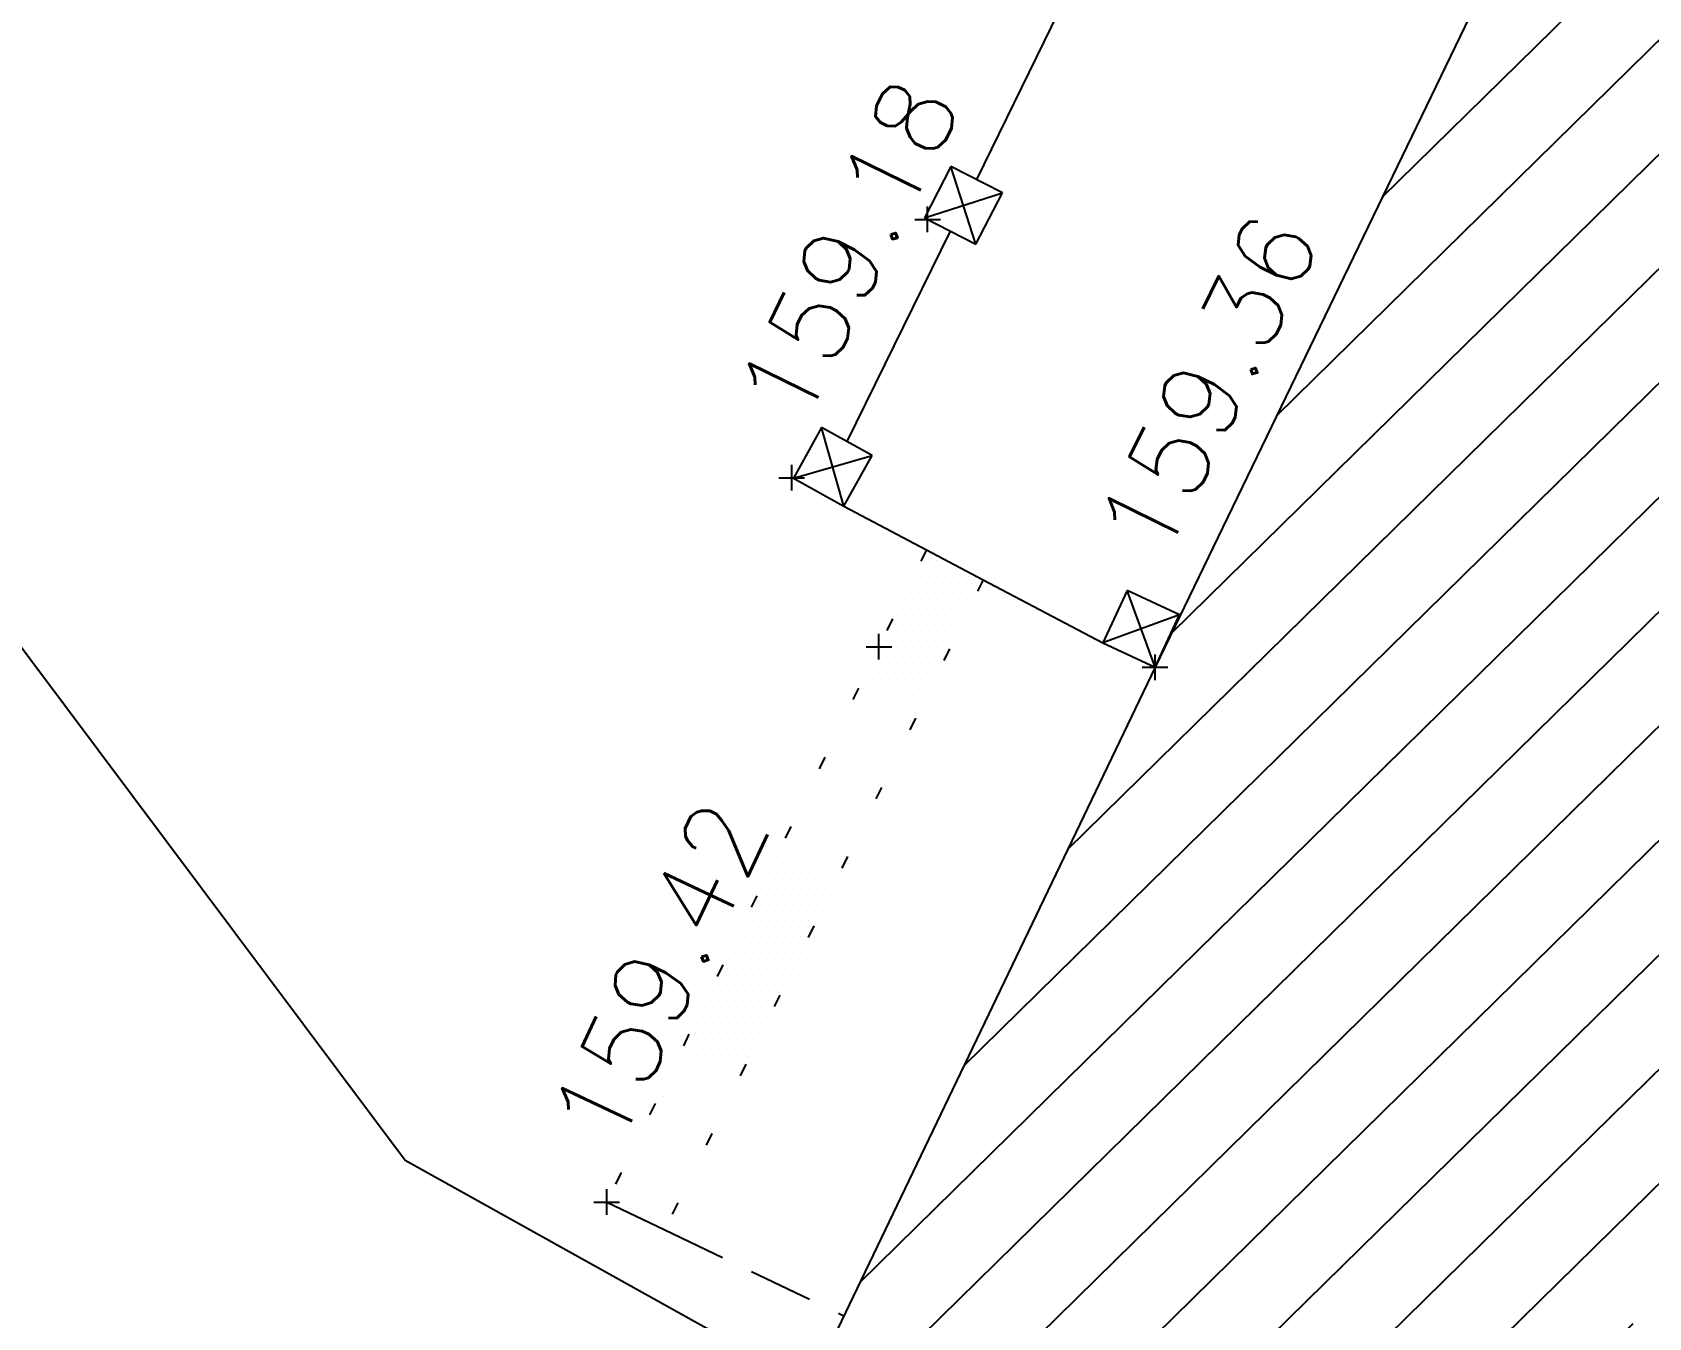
# Model space of a CAD drawing. Header units: metres. Extents: x 1633075 to 1634601, y 8175308 to 8177203.
# Drawn here: x 1633241.53 to 1633254.1, y 8175381.26 to 8175391.26 of the extents above; entities that cross this region are included whole.
import ezdxf

# ---------------------------------------------------------------- set-up
doc = ezdxf.new("R2010")
doc.units = ezdxf.units.M
doc.header["$LTSCALE"] = 2
doc.header["$PDMODE"] = 2
doc.header["$PDSIZE"] = 0.1
for name, pattern in [('CACHE', [0.375, 0.25, -0.125]), ('CONTINU', [0]), ('POINTILLE', [0.25, 0, -0.25])]:
    doc.linetypes.add(name, pattern=pattern)
for name, color, linetype in [('C15785 - BATI', 5, 'Continuous'), ('C15785 - HACHURES', 42, 'Continuous'), ('C15785 - POINT 2D', 7, 'Continuous'), ('C15785 - RECO-GÉN', 5, 'Continuous'), ('C15785 - TOPO', 7, 'CONTINU'), ('C15785 - VOIES', 4, 'CACHE'), ('C15785 - Z', 7, 'Continuous')]:
    doc.layers.add(name, color=color, linetype=linetype)
doc.styles.add('SIMPLEX', font='simplex_.ttf', dxfattribs={"height": 0.6})

# ---------------------------------------------------------------- blocks, each defined once
blk = doc.blocks.new('*X50')
at = {"color": 0}
for p, q in [((582008.4375, 119422.625), (582008.4375, 119422.625)), ((582008.5, 119422.625), (582008.5, 119422.625)), ((582008.5625, 119422.625), (582008.5625, 119422.625)), ((582008.375, 119422.5), (582008.375, 119422.5)), ((582008.40625, 119422.5625), (582008.40625, 119422.5625)), ((582008.4375, 119422.5), (582008.4375, 119422.5)), ((582008.46875, 119422.5625), (582008.46875, 119422.5625)), ((582008.5, 119422.5), (582008.5, 119422.5)), ((582008.53125, 119422.5625), (582008.53125, 119422.5625)), ((582008.5625, 119422.5), (582008.5625, 119422.5)), ((582008.59375, 119422.5625), (582008.59375, 119422.5625)), ((582008.625, 119422.5), (582008.625, 119422.5)), ((582008.65625, 119422.5625), (582008.65625, 119422.5625)), ((582008.6875, 119422.5), (582008.6875, 119422.5)), ((582008.75, 119422.5), (582008.75, 119422.5)), ((582008.8125, 119422.5), (582008.8125, 119422.5)), ((582008.3125, 119422.375), (582008.3125, 119422.375)), ((582008.34375, 119422.4375), (582008.34375, 119422.4375)), ((582008.375, 119422.375), (582008.375, 119422.375)), ((582008.40625, 119422.4375), (582008.40625, 119422.4375)), ((582008.4375, 119422.375), (582008.4375, 119422.375)), ((582008.46875, 119422.4375), (582008.46875, 119422.4375)), ((582008.5, 119422.375), (582008.5, 119422.375)), ((582008.53125, 119422.4375), (582008.53125, 119422.4375)), ((582008.5625, 119422.375), (582008.5625, 119422.375)), ((582008.59375, 119422.4375), (582008.59375, 119422.4375)), ((582008.625, 119422.375), (582008.625, 119422.375)), ((582008.65625, 119422.4375), (582008.65625, 119422.4375)), ((582008.6875, 119422.375), (582008.6875, 119422.375)), ((582008.71875, 119422.4375), (582008.71875, 119422.4375)), ((582008.75, 119422.375), (582008.75, 119422.375)), ((582008.78125, 119422.4375), (582008.78125, 119422.4375)), ((582008.8125, 119422.375), (582008.8125, 119422.375)), ((582008.84375, 119422.4375), (582008.84375, 119422.4375)), ((582008.25, 119422.25), (582008.25, 119422.25)), ((582008.28125, 119422.3125), (582008.28125, 119422.3125)), ((582008.3125, 119422.25), (582008.3125, 119422.25)), ((582008.34375, 119422.3125), (582008.34375, 119422.3125)), ((582008.375, 119422.25), (582008.375, 119422.25)), ((582008.40625, 119422.3125), (582008.40625, 119422.3125)), ((582008.4375, 119422.25), (582008.4375, 119422.25)), ((582008.46875, 119422.3125), (582008.46875, 119422.3125)), ((582008.5, 119422.25), (582008.5, 119422.25)), ((582008.53125, 119422.3125), (582008.53125, 119422.3125)), ((582008.5625, 119422.25), (582008.5625, 119422.25)), ((582008.59375, 119422.3125), (582008.59375, 119422.3125)), ((582008.625, 119422.25), (582008.625, 119422.25)), ((582008.65625, 119422.3125), (582008.65625, 119422.3125)), ((582008.6875, 119422.25), (582008.6875, 119422.25)), ((582008.71875, 119422.3125), (582008.71875, 119422.3125)), ((582008.75, 119422.25), (582008.75, 119422.25)), ((582008.78125, 119422.3125), (582008.78125, 119422.3125)), ((582008.1875, 119422.125), (582008.1875, 119422.125)), ((582008.21875, 119422.1875), (582008.21875, 119422.1875)), ((582008.25, 119422.125), (582008.25, 119422.125)), ((582008.28125, 119422.1875), (582008.28125, 119422.1875)), ((582008.3125, 119422.125), (582008.3125, 119422.125)), ((582008.34375, 119422.1875), (582008.34375, 119422.1875)), ((582008.375, 119422.125), (582008.375, 119422.125)), ((582008.40625, 119422.1875), (582008.40625, 119422.1875)), ((582008.4375, 119422.125), (582008.4375, 119422.125)), ((582008.46875, 119422.1875), (582008.46875, 119422.1875)), ((582008.5, 119422.125), (582008.5, 119422.125)), ((582008.53125, 119422.1875), (582008.53125, 119422.1875)), ((582008.5625, 119422.125), (582008.5625, 119422.125)), ((582008.59375, 119422.1875), (582008.59375, 119422.1875)), ((582008.625, 119422.125), (582008.625, 119422.125)), ((582008.65625, 119422.1875), (582008.65625, 119422.1875)), ((582008.6875, 119422.125), (582008.6875, 119422.125)), ((582008.71875, 119422.1875), (582008.71875, 119422.1875)), ((582008.125, 119422), (582008.125, 119422)), ((582008.15625, 119422.0625), (582008.15625, 119422.0625)), ((582008.1875, 119422), (582008.1875, 119422)), ((582008.21875, 119422.0625), (582008.21875, 119422.0625)), ((582008.25, 119422), (582008.25, 119422)), ((582008.28125, 119422.0625), (582008.28125, 119422.0625)), ((582008.3125, 119422), (582008.3125, 119422)), ((582008.34375, 119422.0625), (582008.34375, 119422.0625)), ((582008.375, 119422), (582008.375, 119422)), ((582008.40625, 119422.0625), (582008.40625, 119422.0625)), ((582008.4375, 119422), (582008.4375, 119422)), ((582008.46875, 119422.0625), (582008.46875, 119422.0625)), ((582008.5, 119422), (582008.5, 119422)), ((582008.53125, 119422.0625), (582008.53125, 119422.0625)), ((582008.5625, 119422), (582008.5625, 119422)), ((582008.59375, 119422.0625), (582008.59375, 119422.0625)), ((582008.625, 119422), (582008.625, 119422)), ((582008.65625, 119422.0625), (582008.65625, 119422.0625)), ((582008.0625, 119421.875), (582008.0625, 119421.875)), ((582008.09375, 119421.9375), (582008.09375, 119421.9375)), ((582008.125, 119421.875), (582008.125, 119421.875)), ((582008.15625, 119421.9375), (582008.15625, 119421.9375)), ((582008.1875, 119421.875), (582008.1875, 119421.875)), ((582008.21875, 119421.9375), (582008.21875, 119421.9375)), ((582008.25, 119421.875), (582008.25, 119421.875)), ((582008.28125, 119421.9375), (582008.28125, 119421.9375)), ((582008.3125, 119421.875), (582008.3125, 119421.875)), ((582008.34375, 119421.9375), (582008.34375, 119421.9375)), ((582008.375, 119421.875), (582008.375, 119421.875)), ((582008.40625, 119421.9375), (582008.40625, 119421.9375)), ((582008.4375, 119421.875), (582008.4375, 119421.875)), ((582008.46875, 119421.9375), (582008.46875, 119421.9375)), ((582008.5, 119421.875), (582008.5, 119421.875)), ((582008.53125, 119421.9375), (582008.53125, 119421.9375)), ((582008.5625, 119421.875), (582008.5625, 119421.875)), ((582008.59375, 119421.9375), (582008.59375, 119421.9375)), ((582008, 119421.75), (582008, 119421.75)), ((582008.03125, 119421.8125), (582008.03125, 119421.8125)), ((582008.0625, 119421.75), (582008.0625, 119421.75)), ((582008.09375, 119421.8125), (582008.09375, 119421.8125)), ((582008.125, 119421.75), (582008.125, 119421.75)), ((582008.15625, 119421.8125), (582008.15625, 119421.8125)), ((582008.1875, 119421.75), (582008.1875, 119421.75)), ((582008.21875, 119421.8125), (582008.21875, 119421.8125)), ((582008.25, 119421.75), (582008.25, 119421.75)), ((582008.28125, 119421.8125), (582008.28125, 119421.8125)), ((582008.3125, 119421.75), (582008.3125, 119421.75)), ((582008.34375, 119421.8125), (582008.34375, 119421.8125)), ((582008.375, 119421.75), (582008.375, 119421.75)), ((582008.40625, 119421.8125), (582008.40625, 119421.8125)), ((582008.4375, 119421.75), (582008.4375, 119421.75)), ((582008.46875, 119421.8125), (582008.46875, 119421.8125)), ((582008.5, 119421.75), (582008.5, 119421.75)), ((582008.53125, 119421.8125), (582008.53125, 119421.8125)), ((582007.9375, 119421.625), (582007.9375, 119421.625)), ((582007.96875, 119421.6875), (582007.96875, 119421.6875)), ((582008, 119421.625), (582008, 119421.625)), ((582008.03125, 119421.6875), (582008.03125, 119421.6875)), ((582008.0625, 119421.625), (582008.0625, 119421.625)), ((582008.09375, 119421.6875), (582008.09375, 119421.6875)), ((582008.125, 119421.625), (582008.125, 119421.625)), ((582008.15625, 119421.6875), (582008.15625, 119421.6875)), ((582008.1875, 119421.625), (582008.1875, 119421.625)), ((582008.21875, 119421.6875), (582008.21875, 119421.6875)), ((582008.25, 119421.625), (582008.25, 119421.625)), ((582008.28125, 119421.6875), (582008.28125, 119421.6875)), ((582008.3125, 119421.625), (582008.3125, 119421.625)), ((582008.34375, 119421.6875), (582008.34375, 119421.6875)), ((582008.375, 119421.625), (582008.375, 119421.625)), ((582008.40625, 119421.6875), (582008.40625, 119421.6875)), ((582008.4375, 119421.625), (582008.4375, 119421.625)), ((582008.46875, 119421.6875), (582008.46875, 119421.6875)), ((582007.875, 119421.5), (582007.875, 119421.5)), ((582007.90625, 119421.5625), (582007.90625, 119421.5625)), ((582007.9375, 119421.5), (582007.9375, 119421.5)), ((582007.96875, 119421.5625), (582007.96875, 119421.5625)), ((582008, 119421.5), (582008, 119421.5)), ((582008.03125, 119421.5625), (582008.03125, 119421.5625)), ((582008.0625, 119421.5), (582008.0625, 119421.5)), ((582008.09375, 119421.5625), (582008.09375, 119421.5625)), ((582008.125, 119421.5), (582008.125, 119421.5)), ((582008.15625, 119421.5625), (582008.15625, 119421.5625)), ((582008.1875, 119421.5), (582008.1875, 119421.5)), ((582008.21875, 119421.5625), (582008.21875, 119421.5625)), ((582008.25, 119421.5), (582008.25, 119421.5)), ((582008.28125, 119421.5625), (582008.28125, 119421.5625)), ((582008.3125, 119421.5), (582008.3125, 119421.5)), ((582008.34375, 119421.5625), (582008.34375, 119421.5625)), ((582008.375, 119421.5), (582008.375, 119421.5)), ((582008.40625, 119421.5625), (582008.40625, 119421.5625)), ((582007.8125, 119421.375), (582007.8125, 119421.375)), ((582007.84375, 119421.4375), (582007.84375, 119421.4375)), ((582007.875, 119421.375), (582007.875, 119421.375)), ((582007.90625, 119421.4375), (582007.90625, 119421.4375)), ((582007.9375, 119421.375), (582007.9375, 119421.375)), ((582007.96875, 119421.4375), (582007.96875, 119421.4375)), ((582008, 119421.375), (582008, 119421.375)), ((582008.03125, 119421.4375), (582008.03125, 119421.4375)), ((582008.0625, 119421.375), (582008.0625, 119421.375)), ((582008.09375, 119421.4375), (582008.09375, 119421.4375)), ((582008.125, 119421.375), (582008.125, 119421.375)), ((582008.15625, 119421.4375), (582008.15625, 119421.4375)), ((582008.1875, 119421.375), (582008.1875, 119421.375)), ((582008.21875, 119421.4375), (582008.21875, 119421.4375)), ((582008.25, 119421.375), (582008.25, 119421.375)), ((582008.28125, 119421.4375), (582008.28125, 119421.4375)), ((582008.3125, 119421.375), (582008.3125, 119421.375)), ((582008.34375, 119421.4375), (582008.34375, 119421.4375)), ((582007.75, 119421.25), (582007.75, 119421.25)), ((582007.78125, 119421.3125), (582007.78125, 119421.3125)), ((582007.8125, 119421.25), (582007.8125, 119421.25)), ((582007.84375, 119421.3125), (582007.84375, 119421.3125)), ((582007.875, 119421.25), (582007.875, 119421.25)), ((582007.90625, 119421.3125), (582007.90625, 119421.3125)), ((582007.9375, 119421.25), (582007.9375, 119421.25)), ((582007.96875, 119421.3125), (582007.96875, 119421.3125)), ((582008, 119421.25), (582008, 119421.25)), ((582008.03125, 119421.3125), (582008.03125, 119421.3125)), ((582008.0625, 119421.25), (582008.0625, 119421.25)), ((582008.09375, 119421.3125), (582008.09375, 119421.3125)), ((582008.125, 119421.25), (582008.125, 119421.25)), ((582008.15625, 119421.3125), (582008.15625, 119421.3125)), ((582008.1875, 119421.25), (582008.1875, 119421.25)), ((582008.21875, 119421.3125), (582008.21875, 119421.3125)), ((582008.25, 119421.25), (582008.25, 119421.25)), ((582008.28125, 119421.3125), (582008.28125, 119421.3125)), ((582007.6875, 119421.125), (582007.6875, 119421.125)), ((582007.71875, 119421.1875), (582007.71875, 119421.1875)), ((582007.75, 119421.125), (582007.75, 119421.125)), ((582007.78125, 119421.1875), (582007.78125, 119421.1875)), ((582007.8125, 119421.125), (582007.8125, 119421.125)), ((582007.84375, 119421.1875), (582007.84375, 119421.1875)), ((582007.875, 119421.125), (582007.875, 119421.125)), ((582007.90625, 119421.1875), (582007.90625, 119421.1875)), ((582007.9375, 119421.125), (582007.9375, 119421.125)), ((582007.96875, 119421.1875), (582007.96875, 119421.1875)), ((582008, 119421.125), (582008, 119421.125)), ((582008.03125, 119421.1875), (582008.03125, 119421.1875)), ((582008.0625, 119421.125), (582008.0625, 119421.125)), ((582008.09375, 119421.1875), (582008.09375, 119421.1875)), ((582008.125, 119421.125), (582008.125, 119421.125)), ((582008.15625, 119421.1875), (582008.15625, 119421.1875)), ((582008.1875, 119421.125), (582008.1875, 119421.125)), ((582008.21875, 119421.1875), (582008.21875, 119421.1875)), ((582007.625, 119421), (582007.625, 119421)), ((582007.65625, 119421.0625), (582007.65625, 119421.0625)), ((582007.6875, 119421), (582007.6875, 119421)), ((582007.71875, 119421.0625), (582007.71875, 119421.0625)), ((582007.75, 119421), (582007.75, 119421)), ((582007.78125, 119421.0625), (582007.78125, 119421.0625)), ((582007.8125, 119421), (582007.8125, 119421)), ((582007.84375, 119421.0625), (582007.84375, 119421.0625)), ((582007.875, 119421), (582007.875, 119421)), ((582007.90625, 119421.0625), (582007.90625, 119421.0625)), ((582007.9375, 119421), (582007.9375, 119421)), ((582007.96875, 119421.0625), (582007.96875, 119421.0625)), ((582008, 119421), (582008, 119421)), ((582008.03125, 119421.0625), (582008.03125, 119421.0625)), ((582008.0625, 119421), (582008.0625, 119421)), ((582008.09375, 119421.0625), (582008.09375, 119421.0625)), ((582008.125, 119421), (582008.125, 119421)), ((582008.15625, 119421.0625), (582008.15625, 119421.0625)), ((582007.5625, 119420.875), (582007.5625, 119420.875)), ((582007.59375, 119420.9375), (582007.59375, 119420.9375)), ((582007.625, 119420.875), (582007.625, 119420.875)), ((582007.65625, 119420.9375), (582007.65625, 119420.9375)), ((582007.6875, 119420.875), (582007.6875, 119420.875)), ((582007.71875, 119420.9375), (582007.71875, 119420.9375)), ((582007.75, 119420.875), (582007.75, 119420.875)), ((582007.78125, 119420.9375), (582007.78125, 119420.9375)), ((582007.8125, 119420.875), (582007.8125, 119420.875)), ((582007.84375, 119420.9375), (582007.84375, 119420.9375)), ((582007.875, 119420.875), (582007.875, 119420.875)), ((582007.90625, 119420.9375), (582007.90625, 119420.9375)), ((582007.9375, 119420.875), (582007.9375, 119420.875)), ((582007.96875, 119420.9375), (582007.96875, 119420.9375)), ((582008, 119420.875), (582008, 119420.875)), ((582008.03125, 119420.9375), (582008.03125, 119420.9375)), ((582008.0625, 119420.875), (582008.0625, 119420.875)), ((582008.09375, 119420.9375), (582008.09375, 119420.9375)), ((582007.5, 119420.75), (582007.5, 119420.75)), ((582007.53125, 119420.8125), (582007.53125, 119420.8125)), ((582007.5625, 119420.75), (582007.5625, 119420.75)), ((582007.59375, 119420.8125), (582007.59375, 119420.8125)), ((582007.625, 119420.75), (582007.625, 119420.75)), ((582007.65625, 119420.8125), (582007.65625, 119420.8125)), ((582007.6875, 119420.75), (582007.6875, 119420.75)), ((582007.71875, 119420.8125), (582007.71875, 119420.8125)), ((582007.75, 119420.75), (582007.75, 119420.75)), ((582007.78125, 119420.8125), (582007.78125, 119420.8125)), ((582007.8125, 119420.75), (582007.8125, 119420.75)), ((582007.84375, 119420.8125), (582007.84375, 119420.8125)), ((582007.875, 119420.75), (582007.875, 119420.75)), ((582007.90625, 119420.8125), (582007.90625, 119420.8125)), ((582007.9375, 119420.75), (582007.9375, 119420.75)), ((582007.96875, 119420.8125), (582007.96875, 119420.8125)), ((582008, 119420.75), (582008, 119420.75)), ((582008.03125, 119420.8125), (582008.03125, 119420.8125)), ((582007.4375, 119420.625), (582007.4375, 119420.625)), ((582007.46875, 119420.6875), (582007.46875, 119420.6875)), ((582007.5, 119420.625), (582007.5, 119420.625)), ((582007.53125, 119420.6875), (582007.53125, 119420.6875)), ((582007.5625, 119420.625), (582007.5625, 119420.625)), ((582007.59375, 119420.6875), (582007.59375, 119420.6875)), ((582007.625, 119420.625), (582007.625, 119420.625)), ((582007.65625, 119420.6875), (582007.65625, 119420.6875)), ((582007.6875, 119420.625), (582007.6875, 119420.625)), ((582007.71875, 119420.6875), (582007.71875, 119420.6875)), ((582007.75, 119420.625), (582007.75, 119420.625)), ((582007.78125, 119420.6875), (582007.78125, 119420.6875)), ((582007.8125, 119420.625), (582007.8125, 119420.625)), ((582007.84375, 119420.6875), (582007.84375, 119420.6875)), ((582007.875, 119420.625), (582007.875, 119420.625)), ((582007.90625, 119420.6875), (582007.90625, 119420.6875)), ((582007.9375, 119420.625), (582007.9375, 119420.625)), ((582007.96875, 119420.6875), (582007.96875, 119420.6875)), ((582007.375, 119420.5), (582007.375, 119420.5)), ((582007.40625, 119420.5625), (582007.40625, 119420.5625)), ((582007.4375, 119420.5), (582007.4375, 119420.5)), ((582007.46875, 119420.5625), (582007.46875, 119420.5625)), ((582007.5, 119420.5), (582007.5, 119420.5)), ((582007.53125, 119420.5625), (582007.53125, 119420.5625)), ((582007.5625, 119420.5), (582007.5625, 119420.5)), ((582007.59375, 119420.5625), (582007.59375, 119420.5625)), ((582007.625, 119420.5), (582007.625, 119420.5)), ((582007.65625, 119420.5625), (582007.65625, 119420.5625)), ((582007.6875, 119420.5), (582007.6875, 119420.5)), ((582007.71875, 119420.5625), (582007.71875, 119420.5625)), ((582007.75, 119420.5), (582007.75, 119420.5)), ((582007.78125, 119420.5625), (582007.78125, 119420.5625)), ((582007.8125, 119420.5), (582007.8125, 119420.5)), ((582007.84375, 119420.5625), (582007.84375, 119420.5625)), ((582007.875, 119420.5), (582007.875, 119420.5)), ((582007.90625, 119420.5625), (582007.90625, 119420.5625)), ((582007.3125, 119420.375), (582007.3125, 119420.375)), ((582007.34375, 119420.4375), (582007.34375, 119420.4375)), ((582007.375, 119420.375), (582007.375, 119420.375)), ((582007.40625, 119420.4375), (582007.40625, 119420.4375)), ((582007.4375, 119420.375), (582007.4375, 119420.375)), ((582007.46875, 119420.4375), (582007.46875, 119420.4375)), ((582007.5, 119420.375), (582007.5, 119420.375)), ((582007.53125, 119420.4375), (582007.53125, 119420.4375)), ((582007.5625, 119420.375), (582007.5625, 119420.375)), ((582007.59375, 119420.4375), (582007.59375, 119420.4375)), ((582007.625, 119420.375), (582007.625, 119420.375)), ((582007.65625, 119420.4375), (582007.65625, 119420.4375)), ((582007.6875, 119420.375), (582007.6875, 119420.375)), ((582007.71875, 119420.4375), (582007.71875, 119420.4375)), ((582007.75, 119420.375), (582007.75, 119420.375)), ((582007.78125, 119420.4375), (582007.78125, 119420.4375)), ((582007.8125, 119420.375), (582007.8125, 119420.375)), ((582007.84375, 119420.4375), (582007.84375, 119420.4375)), ((582007.25, 119420.25), (582007.25, 119420.25)), ((582007.28125, 119420.3125), (582007.28125, 119420.3125)), ((582007.3125, 119420.25), (582007.3125, 119420.25)), ((582007.34375, 119420.3125), (582007.34375, 119420.3125)), ((582007.375, 119420.25), (582007.375, 119420.25)), ((582007.40625, 119420.3125), (582007.40625, 119420.3125)), ((582007.4375, 119420.25), (582007.4375, 119420.25)), ((582007.46875, 119420.3125), (582007.46875, 119420.3125)), ((582007.5, 119420.25), (582007.5, 119420.25)), ((582007.53125, 119420.3125), (582007.53125, 119420.3125)), ((582007.5625, 119420.25), (582007.5625, 119420.25)), ((582007.59375, 119420.3125), (582007.59375, 119420.3125)), ((582007.625, 119420.25), (582007.625, 119420.25)), ((582007.65625, 119420.3125), (582007.65625, 119420.3125)), ((582007.6875, 119420.25), (582007.6875, 119420.25)), ((582007.71875, 119420.3125), (582007.71875, 119420.3125)), ((582007.75, 119420.25), (582007.75, 119420.25)), ((582007.78125, 119420.3125), (582007.78125, 119420.3125)), ((582007.1875, 119420.125), (582007.1875, 119420.125)), ((582007.21875, 119420.1875), (582007.21875, 119420.1875)), ((582007.25, 119420.125), (582007.25, 119420.125)), ((582007.28125, 119420.1875), (582007.28125, 119420.1875)), ((582007.3125, 119420.125), (582007.3125, 119420.125)), ((582007.34375, 119420.1875), (582007.34375, 119420.1875)), ((582007.375, 119420.125), (582007.375, 119420.125)), ((582007.40625, 119420.1875), (582007.40625, 119420.1875)), ((582007.4375, 119420.125), (582007.4375, 119420.125)), ((582007.46875, 119420.1875), (582007.46875, 119420.1875)), ((582007.5, 119420.125), (582007.5, 119420.125)), ((582007.53125, 119420.1875), (582007.53125, 119420.1875)), ((582007.5625, 119420.125), (582007.5625, 119420.125)), ((582007.59375, 119420.1875), (582007.59375, 119420.1875)), ((582007.625, 119420.125), (582007.625, 119420.125)), ((582007.65625, 119420.1875), (582007.65625, 119420.1875)), ((582007.6875, 119420.125), (582007.6875, 119420.125)), ((582007.71875, 119420.1875), (582007.71875, 119420.1875)), ((582007.15625, 119420.0625), (582007.15625, 119420.0625)), ((582007.1875, 119420), (582007.1875, 119420)), ((582007.21875, 119420.0625), (582007.21875, 119420.0625)), ((582007.25, 119420), (582007.25, 119420)), ((582007.28125, 119420.0625), (582007.28125, 119420.0625)), ((582007.3125, 119420), (582007.3125, 119420)), ((582007.34375, 119420.0625), (582007.34375, 119420.0625)), ((582007.375, 119420), (582007.375, 119420)), ((582007.40625, 119420.0625), (582007.40625, 119420.0625)), ((582007.4375, 119420), (582007.4375, 119420)), ((582007.46875, 119420.0625), (582007.46875, 119420.0625)), ((582007.5, 119420), (582007.5, 119420)), ((582007.53125, 119420.0625), (582007.53125, 119420.0625)), ((582007.5625, 119420), (582007.5625, 119420)), ((582007.59375, 119420.0625), (582007.59375, 119420.0625)), ((582007.625, 119420), (582007.625, 119420)), ((582007.65625, 119420.0625), (582007.65625, 119420.0625)), ((582007.125, 119419.875), (582007.125, 119419.875)), ((582007.15625, 119419.9375), (582007.15625, 119419.9375)), ((582007.1875, 119419.875), (582007.1875, 119419.875)), ((582007.21875, 119419.9375), (582007.21875, 119419.9375)), ((582007.25, 119419.875), (582007.25, 119419.875)), ((582007.28125, 119419.9375), (582007.28125, 119419.9375)), ((582007.3125, 119419.875), (582007.3125, 119419.875)), ((582007.34375, 119419.9375), (582007.34375, 119419.9375)), ((582007.375, 119419.875), (582007.375, 119419.875)), ((582007.40625, 119419.9375), (582007.40625, 119419.9375)), ((582007.4375, 119419.875), (582007.4375, 119419.875)), ((582007.46875, 119419.9375), (582007.46875, 119419.9375)), ((582007.5, 119419.875), (582007.5, 119419.875)), ((582007.53125, 119419.9375), (582007.53125, 119419.9375)), ((582007.5625, 119419.875), (582007.5625, 119419.875)), ((582007.59375, 119419.9375), (582007.59375, 119419.9375)), ((582007.0625, 119419.75), (582007.0625, 119419.75)), ((582007.09375, 119419.8125), (582007.09375, 119419.8125)), ((582007.125, 119419.75), (582007.125, 119419.75)), ((582007.15625, 119419.8125), (582007.15625, 119419.8125)), ((582007.1875, 119419.75), (582007.1875, 119419.75)), ((582007.21875, 119419.8125), (582007.21875, 119419.8125)), ((582007.25, 119419.75), (582007.25, 119419.75)), ((582007.28125, 119419.8125), (582007.28125, 119419.8125)), ((582007.3125, 119419.75), (582007.3125, 119419.75)), ((582007.34375, 119419.8125), (582007.34375, 119419.8125)), ((582007.375, 119419.75), (582007.375, 119419.75)), ((582007.40625, 119419.8125), (582007.40625, 119419.8125)), ((582007.4375, 119419.75), (582007.4375, 119419.75)), ((582007.46875, 119419.8125), (582007.46875, 119419.8125)), ((582007.5, 119419.75), (582007.5, 119419.75)), ((582007.53125, 119419.8125), (582007.53125, 119419.8125)), ((582007, 119419.625), (582007, 119419.625)), ((582007.03125, 119419.6875), (582007.03125, 119419.6875)), ((582007.0625, 119419.625), (582007.0625, 119419.625)), ((582007.09375, 119419.6875), (582007.09375, 119419.6875)), ((582007.125, 119419.625), (582007.125, 119419.625)), ((582007.15625, 119419.6875), (582007.15625, 119419.6875)), ((582007.1875, 119419.625), (582007.1875, 119419.625)), ((582007.21875, 119419.6875), (582007.21875, 119419.6875)), ((582007.25, 119419.625), (582007.25, 119419.625)), ((582007.28125, 119419.6875), (582007.28125, 119419.6875)), ((582007.3125, 119419.625), (582007.3125, 119419.625)), ((582007.34375, 119419.6875), (582007.34375, 119419.6875)), ((582007.375, 119419.625), (582007.375, 119419.625)), ((582007.40625, 119419.6875), (582007.40625, 119419.6875)), ((582007.4375, 119419.625), (582007.4375, 119419.625)), ((582007.46875, 119419.6875), (582007.46875, 119419.6875)), ((582007.5, 119419.625), (582007.5, 119419.625)), ((582006.9375, 119419.5), (582006.9375, 119419.5)), ((582006.96875, 119419.5625), (582006.96875, 119419.5625)), ((582007, 119419.5), (582007, 119419.5)), ((582007.03125, 119419.5625), (582007.03125, 119419.5625)), ((582007.0625, 119419.5), (582007.0625, 119419.5)), ((582007.09375, 119419.5625), (582007.09375, 119419.5625)), ((582007.125, 119419.5), (582007.125, 119419.5)), ((582007.15625, 119419.5625), (582007.15625, 119419.5625)), ((582007.1875, 119419.5), (582007.1875, 119419.5)), ((582007.21875, 119419.5625), (582007.21875, 119419.5625)), ((582007.25, 119419.5), (582007.25, 119419.5)), ((582007.28125, 119419.5625), (582007.28125, 119419.5625)), ((582007.3125, 119419.5), (582007.3125, 119419.5)), ((582007.34375, 119419.5625), (582007.34375, 119419.5625)), ((582007.375, 119419.5), (582007.375, 119419.5)), ((582007.40625, 119419.5625), (582007.40625, 119419.5625)), ((582007.4375, 119419.5), (582007.4375, 119419.5)), ((582007.46875, 119419.5625), (582007.46875, 119419.5625)), ((582006.875, 119419.375), (582006.875, 119419.375)), ((582006.90625, 119419.4375), (582006.90625, 119419.4375)), ((582006.9375, 119419.375), (582006.9375, 119419.375)), ((582006.96875, 119419.4375), (582006.96875, 119419.4375)), ((582007, 119419.375), (582007, 119419.375)), ((582007.03125, 119419.4375), (582007.03125, 119419.4375)), ((582007.0625, 119419.375), (582007.0625, 119419.375)), ((582007.09375, 119419.4375), (582007.09375, 119419.4375)), ((582007.125, 119419.375), (582007.125, 119419.375)), ((582007.15625, 119419.4375), (582007.15625, 119419.4375)), ((582007.1875, 119419.375), (582007.1875, 119419.375)), ((582007.21875, 119419.4375), (582007.21875, 119419.4375)), ((582007.25, 119419.375), (582007.25, 119419.375)), ((582007.28125, 119419.4375), (582007.28125, 119419.4375)), ((582007.3125, 119419.375), (582007.3125, 119419.375)), ((582007.34375, 119419.4375), (582007.34375, 119419.4375)), ((582007.375, 119419.375), (582007.375, 119419.375)), ((582007.40625, 119419.4375), (582007.40625, 119419.4375)), ((582006.8125, 119419.25), (582006.8125, 119419.25)), ((582006.84375, 119419.3125), (582006.84375, 119419.3125)), ((582006.875, 119419.25), (582006.875, 119419.25)), ((582006.90625, 119419.3125), (582006.90625, 119419.3125)), ((582006.9375, 119419.25), (582006.9375, 119419.25)), ((582006.96875, 119419.3125), (582006.96875, 119419.3125)), ((582007, 119419.25), (582007, 119419.25)), ((582007.03125, 119419.3125), (582007.03125, 119419.3125)), ((582007.0625, 119419.25), (582007.0625, 119419.25)), ((582007.09375, 119419.3125), (582007.09375, 119419.3125)), ((582007.125, 119419.25), (582007.125, 119419.25)), ((582007.15625, 119419.3125), (582007.15625, 119419.3125)), ((582007.1875, 119419.25), (582007.1875, 119419.25)), ((582007.21875, 119419.3125), (582007.21875, 119419.3125)), ((582007.25, 119419.25), (582007.25, 119419.25)), ((582007.28125, 119419.3125), (582007.28125, 119419.3125)), ((582007.3125, 119419.25), (582007.3125, 119419.25)), ((582007.34375, 119419.3125), (582007.34375, 119419.3125)), ((582006.75, 119419.125), (582006.75, 119419.125)), ((582006.78125, 119419.1875), (582006.78125, 119419.1875)), ((582006.8125, 119419.125), (582006.8125, 119419.125)), ((582006.84375, 119419.1875), (582006.84375, 119419.1875)), ((582006.875, 119419.125), (582006.875, 119419.125)), ((582006.90625, 119419.1875), (582006.90625, 119419.1875)), ((582006.9375, 119419.125), (582006.9375, 119419.125)), ((582006.96875, 119419.1875), (582006.96875, 119419.1875)), ((582007, 119419.125), (582007, 119419.125)), ((582007.03125, 119419.1875), (582007.03125, 119419.1875)), ((582007.0625, 119419.125), (582007.0625, 119419.125)), ((582007.09375, 119419.1875), (582007.09375, 119419.1875)), ((582007.125, 119419.125), (582007.125, 119419.125)), ((582007.15625, 119419.1875), (582007.15625, 119419.1875)), ((582007.1875, 119419.125), (582007.1875, 119419.125)), ((582007.21875, 119419.1875), (582007.21875, 119419.1875)), ((582007.25, 119419.125), (582007.25, 119419.125)), ((582007.28125, 119419.1875), (582007.28125, 119419.1875)), ((582006.6875, 119419), (582006.6875, 119419)), ((582006.71875, 119419.0625), (582006.71875, 119419.0625)), ((582006.75, 119419), (582006.75, 119419)), ((582006.78125, 119419.0625), (582006.78125, 119419.0625)), ((582006.8125, 119419), (582006.8125, 119419)), ((582006.84375, 119419.0625), (582006.84375, 119419.0625)), ((582006.875, 119419), (582006.875, 119419)), ((582006.90625, 119419.0625), (582006.90625, 119419.0625)), ((582006.9375, 119419), (582006.9375, 119419)), ((582006.96875, 119419.0625), (582006.96875, 119419.0625)), ((582007, 119419), (582007, 119419)), ((582007.03125, 119419.0625), (582007.03125, 119419.0625)), ((582007.0625, 119419), (582007.0625, 119419)), ((582007.09375, 119419.0625), (582007.09375, 119419.0625)), ((582007.125, 119419), (582007.125, 119419)), ((582007.15625, 119419.0625), (582007.15625, 119419.0625)), ((582007.1875, 119419), (582007.1875, 119419)), ((582007.21875, 119419.0625), (582007.21875, 119419.0625)), ((582006.625, 119418.875), (582006.625, 119418.875)), ((582006.65625, 119418.9375), (582006.65625, 119418.9375)), ((582006.6875, 119418.875), (582006.6875, 119418.875)), ((582006.71875, 119418.9375), (582006.71875, 119418.9375)), ((582006.75, 119418.875), (582006.75, 119418.875)), ((582006.78125, 119418.9375), (582006.78125, 119418.9375)), ((582006.8125, 119418.875), (582006.8125, 119418.875)), ((582006.84375, 119418.9375), (582006.84375, 119418.9375)), ((582006.875, 119418.875), (582006.875, 119418.875)), ((582006.90625, 119418.9375), (582006.90625, 119418.9375)), ((582006.9375, 119418.875), (582006.9375, 119418.875)), ((582006.96875, 119418.9375), (582006.96875, 119418.9375)), ((582007, 119418.875), (582007, 119418.875)), ((582007.03125, 119418.9375), (582007.03125, 119418.9375)), ((582007.0625, 119418.875), (582007.0625, 119418.875)), ((582007.09375, 119418.9375), (582007.09375, 119418.9375)), ((582007.125, 119418.875), (582007.125, 119418.875)), ((582007.15625, 119418.9375), (582007.15625, 119418.9375)), ((582006.5625, 119418.75), (582006.5625, 119418.75)), ((582006.59375, 119418.8125), (582006.59375, 119418.8125)), ((582006.625, 119418.75), (582006.625, 119418.75)), ((582006.65625, 119418.8125), (582006.65625, 119418.8125)), ((582006.6875, 119418.75), (582006.6875, 119418.75)), ((582006.71875, 119418.8125), (582006.71875, 119418.8125)), ((582006.75, 119418.75), (582006.75, 119418.75)), ((582006.78125, 119418.8125), (582006.78125, 119418.8125)), ((582006.8125, 119418.75), (582006.8125, 119418.75)), ((582006.84375, 119418.8125), (582006.84375, 119418.8125)), ((582006.875, 119418.75), (582006.875, 119418.75)), ((582006.90625, 119418.8125), (582006.90625, 119418.8125)), ((582006.9375, 119418.75), (582006.9375, 119418.75)), ((582006.96875, 119418.8125), (582006.96875, 119418.8125)), ((582007, 119418.75), (582007, 119418.75)), ((582007.03125, 119418.8125), (582007.03125, 119418.8125)), ((582007.0625, 119418.75), (582007.0625, 119418.75)), ((582007.09375, 119418.8125), (582007.09375, 119418.8125)), ((582006.5, 119418.625), (582006.5, 119418.625)), ((582006.53125, 119418.6875), (582006.53125, 119418.6875)), ((582006.5625, 119418.625), (582006.5625, 119418.625)), ((582006.59375, 119418.6875), (582006.59375, 119418.6875)), ((582006.625, 119418.625), (582006.625, 119418.625)), ((582006.65625, 119418.6875), (582006.65625, 119418.6875)), ((582006.6875, 119418.625), (582006.6875, 119418.625)), ((582006.71875, 119418.6875), (582006.71875, 119418.6875)), ((582006.75, 119418.625), (582006.75, 119418.625)), ((582006.78125, 119418.6875), (582006.78125, 119418.6875)), ((582006.8125, 119418.625), (582006.8125, 119418.625)), ((582006.84375, 119418.6875), (582006.84375, 119418.6875)), ((582006.875, 119418.625), (582006.875, 119418.625)), ((582006.90625, 119418.6875), (582006.90625, 119418.6875)), ((582006.9375, 119418.625), (582006.9375, 119418.625)), ((582006.96875, 119418.6875), (582006.96875, 119418.6875)), ((582007, 119418.625), (582007, 119418.625)), ((582007.03125, 119418.6875), (582007.03125, 119418.6875)), ((582006.4375, 119418.5), (582006.4375, 119418.5)), ((582006.46875, 119418.5625), (582006.46875, 119418.5625)), ((582006.5, 119418.5), (582006.5, 119418.5)), ((582006.53125, 119418.5625), (582006.53125, 119418.5625)), ((582006.5625, 119418.5), (582006.5625, 119418.5)), ((582006.59375, 119418.5625), (582006.59375, 119418.5625)), ((582006.625, 119418.5), (582006.625, 119418.5)), ((582006.65625, 119418.5625), (582006.65625, 119418.5625)), ((582006.6875, 119418.5), (582006.6875, 119418.5)), ((582006.71875, 119418.5625), (582006.71875, 119418.5625)), ((582006.75, 119418.5), (582006.75, 119418.5)), ((582006.78125, 119418.5625), (582006.78125, 119418.5625)), ((582006.8125, 119418.5), (582006.8125, 119418.5)), ((582006.84375, 119418.5625), (582006.84375, 119418.5625)), ((582006.875, 119418.5), (582006.875, 119418.5)), ((582006.90625, 119418.5625), (582006.90625, 119418.5625)), ((582006.9375, 119418.5), (582006.9375, 119418.5)), ((582006.96875, 119418.5625), (582006.96875, 119418.5625)), ((582006.375, 119418.375), (582006.375, 119418.375)), ((582006.40625, 119418.4375), (582006.40625, 119418.4375)), ((582006.4375, 119418.375), (582006.4375, 119418.375)), ((582006.46875, 119418.4375), (582006.46875, 119418.4375)), ((582006.5, 119418.375), (582006.5, 119418.375)), ((582006.53125, 119418.4375), (582006.53125, 119418.4375)), ((582006.5625, 119418.375), (582006.5625, 119418.375)), ((582006.59375, 119418.4375), (582006.59375, 119418.4375)), ((582006.625, 119418.375), (582006.625, 119418.375)), ((582006.65625, 119418.4375), (582006.65625, 119418.4375)), ((582006.6875, 119418.375), (582006.6875, 119418.375)), ((582006.71875, 119418.4375), (582006.71875, 119418.4375)), ((582006.75, 119418.375), (582006.75, 119418.375)), ((582006.78125, 119418.4375), (582006.78125, 119418.4375)), ((582006.8125, 119418.375), (582006.8125, 119418.375)), ((582006.84375, 119418.4375), (582006.84375, 119418.4375)), ((582006.875, 119418.375), (582006.875, 119418.375)), ((582006.90625, 119418.4375), (582006.90625, 119418.4375)), ((582006.3125, 119418.25), (582006.3125, 119418.25)), ((582006.34375, 119418.3125), (582006.34375, 119418.3125)), ((582006.375, 119418.25), (582006.375, 119418.25)), ((582006.40625, 119418.3125), (582006.40625, 119418.3125)), ((582006.4375, 119418.25), (582006.4375, 119418.25)), ((582006.46875, 119418.3125), (582006.46875, 119418.3125)), ((582006.5, 119418.25), (582006.5, 119418.25)), ((582006.53125, 119418.3125), (582006.53125, 119418.3125)), ((582006.5625, 119418.25), (582006.5625, 119418.25)), ((582006.59375, 119418.3125), (582006.59375, 119418.3125)), ((582006.625, 119418.25), (582006.625, 119418.25)), ((582006.65625, 119418.3125), (582006.65625, 119418.3125)), ((582006.6875, 119418.25), (582006.6875, 119418.25)), ((582006.71875, 119418.3125), (582006.71875, 119418.3125)), ((582006.75, 119418.25), (582006.75, 119418.25)), ((582006.78125, 119418.3125), (582006.78125, 119418.3125)), ((582006.8125, 119418.25), (582006.8125, 119418.25)), ((582006.84375, 119418.3125), (582006.84375, 119418.3125)), ((582006.25, 119418.125), (582006.25, 119418.125)), ((582006.28125, 119418.1875), (582006.28125, 119418.1875)), ((582006.3125, 119418.125), (582006.3125, 119418.125)), ((582006.34375, 119418.1875), (582006.34375, 119418.1875)), ((582006.375, 119418.125), (582006.375, 119418.125)), ((582006.40625, 119418.1875), (582006.40625, 119418.1875)), ((582006.4375, 119418.125), (582006.4375, 119418.125)), ((582006.46875, 119418.1875), (582006.46875, 119418.1875)), ((582006.5, 119418.125), (582006.5, 119418.125)), ((582006.53125, 119418.1875), (582006.53125, 119418.1875)), ((582006.5625, 119418.125), (582006.5625, 119418.125)), ((582006.59375, 119418.1875), (582006.59375, 119418.1875)), ((582006.625, 119418.125), (582006.625, 119418.125)), ((582006.65625, 119418.1875), (582006.65625, 119418.1875)), ((582006.6875, 119418.125), (582006.6875, 119418.125)), ((582006.71875, 119418.1875), (582006.71875, 119418.1875)), ((582006.75, 119418.125), (582006.75, 119418.125)), ((582006.78125, 119418.1875), (582006.78125, 119418.1875)), ((582006.1875, 119418), (582006.1875, 119418)), ((582006.21875, 119418.0625), (582006.21875, 119418.0625)), ((582006.25, 119418), (582006.25, 119418)), ((582006.28125, 119418.0625), (582006.28125, 119418.0625)), ((582006.3125, 119418), (582006.3125, 119418)), ((582006.34375, 119418.0625), (582006.34375, 119418.0625)), ((582006.375, 119418), (582006.375, 119418)), ((582006.40625, 119418.0625), (582006.40625, 119418.0625)), ((582006.4375, 119418), (582006.4375, 119418)), ((582006.46875, 119418.0625), (582006.46875, 119418.0625)), ((582006.5, 119418), (582006.5, 119418)), ((582006.53125, 119418.0625), (582006.53125, 119418.0625)), ((582006.5625, 119418), (582006.5625, 119418)), ((582006.59375, 119418.0625), (582006.59375, 119418.0625)), ((582006.625, 119418), (582006.625, 119418)), ((582006.65625, 119418.0625), (582006.65625, 119418.0625)), ((582006.6875, 119418), (582006.6875, 119418)), ((582006.71875, 119418.0625), (582006.71875, 119418.0625)), ((582006.125, 119417.875), (582006.125, 119417.875)), ((582006.15625, 119417.9375), (582006.15625, 119417.9375)), ((582006.1875, 119417.875), (582006.1875, 119417.875)), ((582006.21875, 119417.9375), (582006.21875, 119417.9375)), ((582006.25, 119417.875), (582006.25, 119417.875)), ((582006.28125, 119417.9375), (582006.28125, 119417.9375)), ((582006.3125, 119417.875), (582006.3125, 119417.875)), ((582006.34375, 119417.9375), (582006.34375, 119417.9375)), ((582006.375, 119417.875), (582006.375, 119417.875)), ((582006.40625, 119417.9375), (582006.40625, 119417.9375)), ((582006.4375, 119417.875), (582006.4375, 119417.875)), ((582006.46875, 119417.9375), (582006.46875, 119417.9375)), ((582006.5, 119417.875), (582006.5, 119417.875)), ((582006.53125, 119417.9375), (582006.53125, 119417.9375)), ((582006.5625, 119417.875), (582006.5625, 119417.875)), ((582006.59375, 119417.9375), (582006.59375, 119417.9375)), ((582006.625, 119417.875), (582006.625, 119417.875)), ((582006.65625, 119417.9375), (582006.65625, 119417.9375)), ((582006.0625, 119417.75), (582006.0625, 119417.75)), ((582006.09375, 119417.8125), (582006.09375, 119417.8125)), ((582006.125, 119417.75), (582006.125, 119417.75)), ((582006.15625, 119417.8125), (582006.15625, 119417.8125)), ((582006.1875, 119417.75), (582006.1875, 119417.75)), ((582006.21875, 119417.8125), (582006.21875, 119417.8125)), ((582006.25, 119417.75), (582006.25, 119417.75)), ((582006.28125, 119417.8125), (582006.28125, 119417.8125)), ((582006.3125, 119417.75), (582006.3125, 119417.75)), ((582006.34375, 119417.8125), (582006.34375, 119417.8125)), ((582006.375, 119417.75), (582006.375, 119417.75)), ((582006.40625, 119417.8125), (582006.40625, 119417.8125)), ((582006.4375, 119417.75), (582006.4375, 119417.75)), ((582006.46875, 119417.8125), (582006.46875, 119417.8125)), ((582006.5, 119417.75), (582006.5, 119417.75)), ((582006.53125, 119417.8125), (582006.53125, 119417.8125)), ((582006.5625, 119417.75), (582006.5625, 119417.75)), ((582006.59375, 119417.8125), (582006.59375, 119417.8125)), ((582006, 119417.625), (582006, 119417.625)), ((582006.03125, 119417.6875), (582006.03125, 119417.6875)), ((582006.0625, 119417.625), (582006.0625, 119417.625)), ((582006.09375, 119417.6875), (582006.09375, 119417.6875)), ((582006.125, 119417.625), (582006.125, 119417.625)), ((582006.15625, 119417.6875), (582006.15625, 119417.6875)), ((582006.1875, 119417.625), (582006.1875, 119417.625)), ((582006.21875, 119417.6875), (582006.21875, 119417.6875)), ((582006.25, 119417.625), (582006.25, 119417.625)), ((582006.28125, 119417.6875), (582006.28125, 119417.6875)), ((582006.3125, 119417.625), (582006.3125, 119417.625)), ((582006.34375, 119417.6875), (582006.34375, 119417.6875)), ((582006.375, 119417.625), (582006.375, 119417.625)), ((582006.40625, 119417.6875), (582006.40625, 119417.6875)), ((582006.4375, 119417.625), (582006.4375, 119417.625)), ((582006.46875, 119417.6875), (582006.46875, 119417.6875)), ((582006.5, 119417.625), (582006.5, 119417.625)), ((582006.53125, 119417.6875), (582006.53125, 119417.6875)), ((582006.09375, 119417.5625), (582006.09375, 119417.5625)), ((582006.15625, 119417.5625), (582006.15625, 119417.5625)), ((582006.21875, 119417.5625), (582006.21875, 119417.5625)), ((582006.25, 119417.5), (582006.25, 119417.5)), ((582006.28125, 119417.5625), (582006.28125, 119417.5625)), ((582006.3125, 119417.5), (582006.3125, 119417.5)), ((582006.34375, 119417.5625), (582006.34375, 119417.5625)), ((582006.375, 119417.5), (582006.375, 119417.5)), ((582006.40625, 119417.5625), (582006.40625, 119417.5625)), ((582006.4375, 119417.5), (582006.4375, 119417.5)), ((582006.46875, 119417.5625), (582006.46875, 119417.5625)), ((582006.40625, 119417.4375), (582006.40625, 119417.4375))]:
    blk.add_line(p, q, dxfattribs=at)

msp = doc.modelspace()

# ---------------------------------------------------------------- hatches: boundary and pattern name
at = {"layer": 'C15785 - HACHURES'}
h = msp.add_hatch(dxfattribs=at)
h.set_pattern_fill('ANSI31', color=256, scale=0.2, angle=-0.5, style=0)
h.set_pattern_definition([(44.50002714, (1050220.1279, 8061047.7139), (-0.44507759737, 0.4529138244), [])])
h.paths.add_polyline_path([(1633264.869, 8175404.203), (1633262.338, 8175410.085), (1633259.737, 8175405.328), (1633253.123, 8175392.245), (1633250.261, 8175386.32), (1633244.814, 8175374.96), (1633244.598, 8175374.509), (1633249.657, 8175372.084), (1633249.658, 8175372.085)])
h.paths.add_polyline_path([(1633266.677, 8175408.021), (1633262.449, 8175410.251), (1633262.427, 8175410.248), (1633262.338, 8175410.085), (1633264.869, 8175404.203)])
h.paths.add_polyline_path([(1633260.635, 8175396.048), (1633265.898, 8175400.046), (1633265.172, 8175401.001), (1633259.909, 8175397.004)], flags=9)

# ---------------------------------------------------------------- linework, layer by layer
at = {"layer": 'C15785 - BATI'}
for p, q in [((1633253.123, 8175392.245), (1633250.261, 8175386.32)), ((1633250.261, 8175386.32), (1633244.814, 8175374.96))]:
    msp.add_line(p, q, dxfattribs=at)
at = {"layer": 'C15785 - POINT 2D'}
for p in [(1633248.492, 8175389.806, 159.197), (1633247.434, 8175387.795, 159.177), (1633248.113, 8175386.479, 159.295), (1633250.261, 8175386.32, 159.362), (1633245.995, 8175382.157, 159.424)]:
    msp.add_point(p, dxfattribs=at)
at = {"layer": 'C15785 - RECO-GÉN', "color": 4}
for p, q in [((1633227.396, 8175405.25, 159.853), (1633244.426, 8175382.483, 159.853)), ((1633244.426, 8175382.483, 159.853), (1633249.515, 8175379.651, 159.853))]:
    msp.add_line(p, q, dxfattribs=at)
at = {"layer": 'C15785 - TOPO'}
for p, q in [((1633249.679, 8175391.769), (1633248.873, 8175390.116)), ((1633248.867, 8175389.613, -158.5), (1633248.673, 8175390.219, -158.5)), ((1633248.467, 8175389.818, -158.5), (1633249.073, 8175390.013, -158.5)), ((1633248.667, 8175389.715), (1633247.863, 8175388.077)), ((1633247.841, 8175387.574, -158.5), (1633247.666, 8175388.186, -158.5)), ((1633247.448, 8175387.793, -158.5), (1633248.059, 8175387.968, -158.5)), ((1633247.841, 8175387.574), (1633248.483, 8175387.235)), ((1633248.483, 8175387.235), (1633248.925, 8175387.001)), ((1633248.925, 8175387.001), (1633249.854, 8175386.511)), ((1633250.261, 8175386.32, -158.5), (1633250.044, 8175386.918, -158.5)), ((1633250.452, 8175386.728, -158.5), (1633249.854, 8175386.511, -158.5))]:
    msp.add_line(p, q, dxfattribs=at)
at = {"layer": 'C15785 - TOPO', "linetype": 'POINTILLE'}
for p, q in [((1633248.483, 8175387.235), (1633245.995, 8175382.157)), ((1633248.925, 8175387.001), (1633246.444, 8175381.937))]:
    msp.add_line(p, q, dxfattribs=at)
at = {"layer": 'C15785 - TOPO', "linetype": 'CACHE'}
for p, q in [((1633245.995, 8175382.157), (1633246.446, 8175381.941)), ((1633246.446, 8175381.941), (1633247.841, 8175381.272))]:
    msp.add_line(p, q, dxfattribs=at)
at = {"layer": 'C15785 - VOIES'}
for p, q in [((1633248.673, 8175390.219), (1633248.467, 8175389.818)), ((1633249.073, 8175390.013), (1633248.673, 8175390.219)), ((1633248.867, 8175389.613), (1633249.073, 8175390.013)), ((1633248.467, 8175389.818), (1633248.867, 8175389.613)), ((1633247.666, 8175388.186), (1633247.448, 8175387.793)), ((1633248.059, 8175387.968), (1633247.666, 8175388.186)), ((1633247.841, 8175387.574), (1633248.059, 8175387.968)), ((1633247.448, 8175387.793), (1633247.841, 8175387.574)), ((1633250.044, 8175386.918), (1633249.854, 8175386.511)), ((1633250.452, 8175386.728), (1633250.044, 8175386.918)), ((1633250.261, 8175386.32), (1633250.452, 8175386.728)), ((1633249.854, 8175386.511), (1633250.261, 8175386.32))]:
    msp.add_line(p, q, dxfattribs=at)

# ---------------------------------------------------------------- block references
at = {"layer": 'C15785 - TOPO', "rotation": 359.5000271160415}
msp.add_blockref('*X50', (1050220.128, 8061047.714), dxfattribs=at)

# ---------------------------------------------------------------- texts
at = {"layer": 'C15785 - Z', "style": 'SIMPLEX'}
for s, rotation, p in [(' 159.18', 423.7158, (1633247.334, 8175387.796)), (' 159.36', 423.7158, (1633250.134, 8175386.746)), (' 159.42', 424.7024, (1633245.895, 8175382.158))]:
    msp.add_text(s, height=0.6, rotation=rotation, dxfattribs=at).set_placement(p)

doc.saveas('drawing.dxf')
